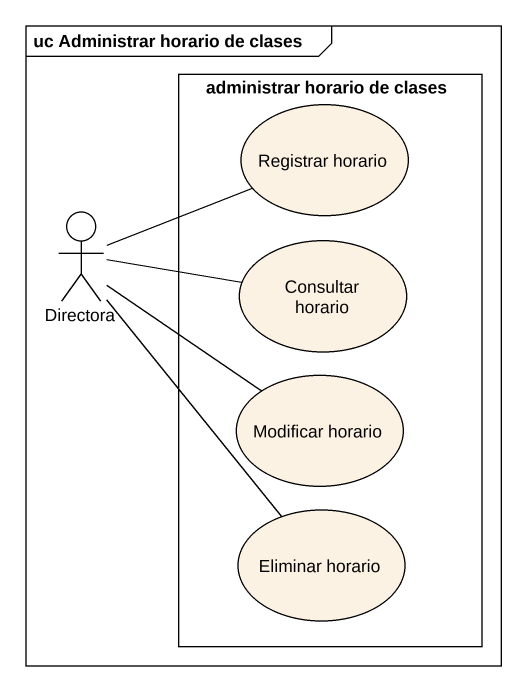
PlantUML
@startuml
mainframe uc Administrar horario de clases
rectangle "administrar horario de clases" as administrar_horario_de {
  usecase "Registrar horario" as Registrar_horario
  usecase "Consultar horario" as Consultar_horario
  usecase "Modificar horario" as Modificar_horario
  usecase "Eliminar horario" as Eliminar_horario
}
actor Directora
Registrar_horario -left- Directora
Consultar_horario -left- Directora
Modificar_horario -up- Directora
Eliminar_horario -up- Directora
@enduml
